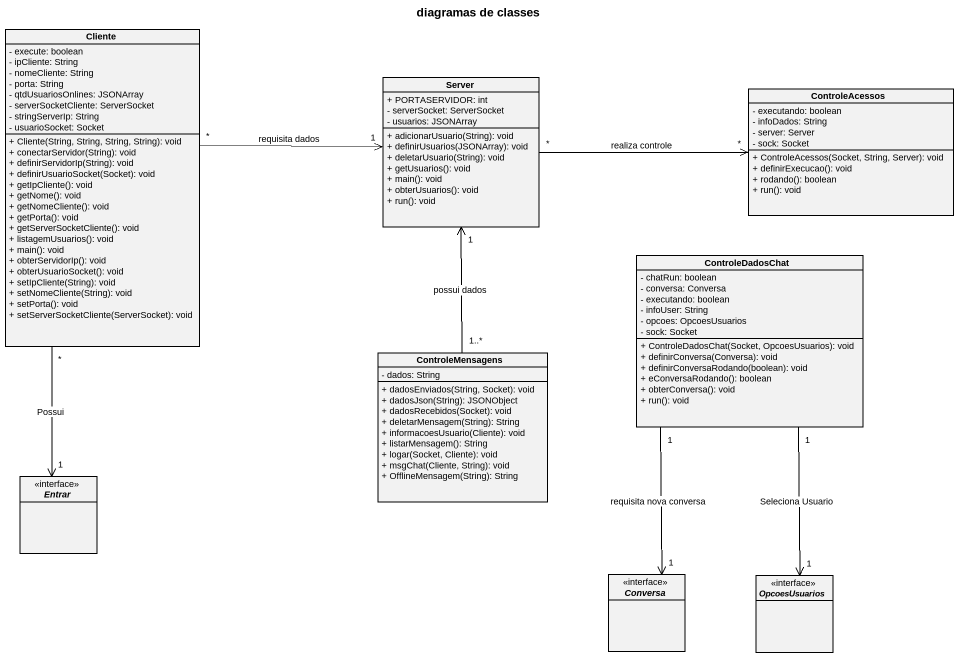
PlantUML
@startuml
title diagramas de classes
hide circle
hide empty members
skinparam classAttributeIconSize 0
class Cliente {
  - execute: boolean
  - ipCliente: String
  - nomeCliente: String
  - porta: String
  - qtdUsuariosOnlines: JSONArray
  - serverSocketCliente: ServerSocket
  - stringServerIp: String
  - usuarioSocket: Socket
  + Cliente(String, String, String, String): void
  + conectarServidor(String): void
  + definirServidorIp(String): void
  + definirUsuarioSocket(Socket): void
  + getIpCliente(): void
  + getNome(): void
  + getNomeCliente(): void
  + getPorta(): void
  + getServerSocketCliente(): void
  + listagemUsuarios(): void
  + main(): void
  + obterServidorIp(): void
  + obterUsuarioSocket(): void
  + setIpCliente(String): void
  + setNomeCliente(String): void
  + setPorta(): void
  + setServerSocketCliente(ServerSocket): void
}
class Server {
  + PORTASERVIDOR: int
  - serverSocket: ServerSocket
  - usuarios: JSONArray
  + adicionarUsuario(String): void
  + definirUsuarios(JSONArray): void
  + deletarUsuario(String): void
  + getUsuarios(): void
  + main(): void
  + obterUsuarios(): void
  + run(): void
}
class ControleAcessos {
  - executando: boolean
  - infoDados: String
  - server: Server
  - sock: Socket
  + ControleAcessos(Socket, String, Server): void
  + definirExecucao(): void
  + rodando(): boolean
  + run(): void
}
class ControleDadosChat {
  - chatRun: boolean
  - conversa: Conversa
  - executando: boolean
  - infoUser: String
  - opcoes: OpcoesUsuarios
  - sock: Socket
  + ControleDadosChat(Socket, OpcoesUsuarios): void
  + definirConversa(Conversa): void
  + definirConversaRodando(boolean): void
  + eConversaRodando(): boolean
  + obterConversa(): void
  + run(): void
}
class ControleMensagens {
  - dados: String
  + dadosEnviados(String, Socket): void
  + dadosJson(String): JSONObject
  + dadosRecebidos(Socket): void
  + deletarMensagem(String): String
  + informacoesUsuario(Cliente): void
  + listarMensagem(): String
  + logar(Socket, Cliente): void
  + msgChat(Cliente, String): void
  + OfflineMensagem(String): String
}
interface Entrar
interface Conversa
interface OpcoesUsuarios
Cliente "*" -right-> "1" Server : requisita dados
Cliente "*" --> "1" Entrar : Possui
Server "*" -right-> "*" ControleAcessos : realiza controle
ControleDadosChat "1" --> "1" Conversa : requisita nova conversa
ControleDadosChat "1" --> "1" OpcoesUsuarios : Seleciona Usuario
ControleMensagens "1..*" -up-> "1" Server : possui dados
@enduml
